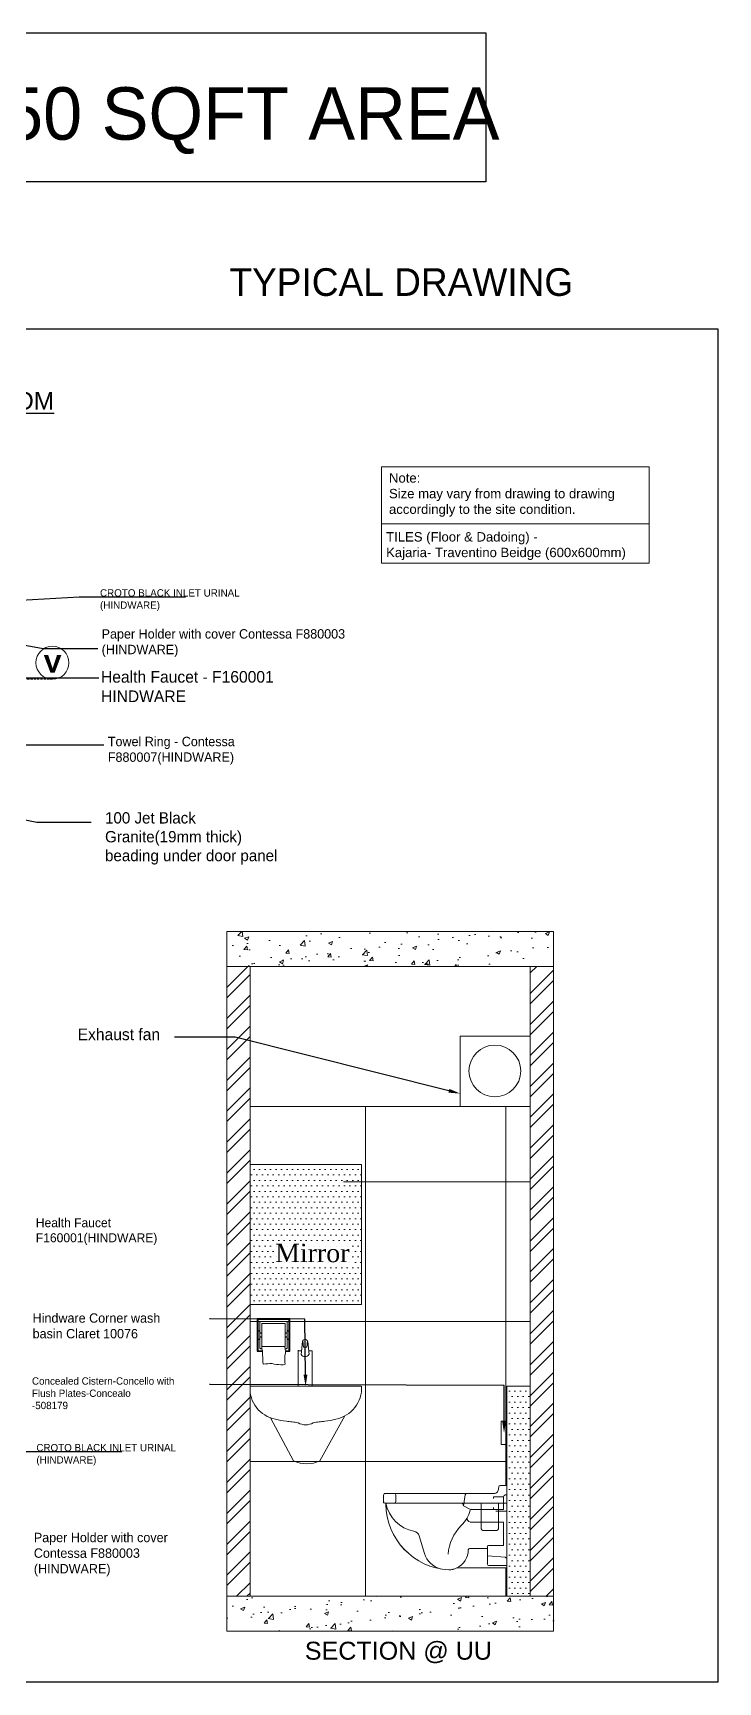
# Model space of a CAD drawing. Header units: millimetres. Extents: x 3470708 to 3477894, y -129130 to -122062.
# Drawn here: x 3474961 to 3477894, y -129130 to -122062 of the extents above; entities that cross this region are included whole.
import ezdxf
from ezdxf import colors
from ezdxf.entities.mleader import LeaderData, LeaderLine
from ezdxf.math import Vec2, Vec3

# ---------------------------------------------------------------- set-up
doc = ezdxf.new("R2010")
doc.units = ezdxf.units.MM
doc.header["$LTSCALE"] = 0.5
doc.header["$MEASUREMENT"] = 0
doc.linetypes.add('HIDDEN', pattern=[0.375, 0.25, -0.125])
for name, color, linetype, lineweight in [('COLUMN', 30, 'Continuous', 35), ('COTAS', 8, 'Continuous', 9), ('hatch', 252, 'Continuous', 9), ('SANITARY', 1, 'Continuous', 20), ('SECTION', 1, 'Continuous', 40), ('TEXT', 7, 'Continuous', 30), ('WALL', 7, 'Continuous', 50)]:
    doc.layers.add(name, color=color, linetype=linetype, lineweight=lineweight)
doc.layers.add('FIX', color=3, linetype='Continuous')
doc.layers.add('Flooring', color=7, linetype='Continuous')
doc.styles.add('1', font='times.ttf')
doc.styles.add('ARIAL', font='eurr____.ttf', dxfattribs={"height": 6})
doc.styles.get("Standard").update_dxf_attribs({"font": 'arial.ttf'})
doc.styles.add('style1', font='arial.ttf')
doc.styles.add('style2', font='courbd.ttf', dxfattribs={"height": 2})
doc.styles.add('style4', font='arial.ttf', dxfattribs={"height": 4})
pattern_1 = [(45, (4069945.93, 1981033.71), (-66.2912607, 66.2912607), []), (45, (4069990.13, 1981033.71), (-66.2912607, 66.2912607), [])]

# ---------------------------------------------------------------- blocks, each defined once
blk = doc.blocks.new('A$C49204E9D')
at = {"layer": 'SANITARY'}
for p, q in [((-20.93, 0), (0, 0)), ((-4.4, 0), (-4.4, -4.42)), ((-1.47, 0), (-1.47, -4.42)), ((-4.13, -4.7), (-1.74, -4.7))]:
    blk.add_line(p, q, dxfattribs=at)
at = {"layer": 'SANITARY', "color": 252}
for p, q in [((-19.02, 1.37), (-19.02, 0.27)), ((-7.14, 1.42), (-7.47, -0.46)), ((-2.31, 1.08), (-0.62, 1.08)), ((-2.31, 1.08), (-2.31, 0.76)), ((-1.89, 0), (0, 0)), ((-0.62, 1.08), (-0.48, 1.29)), ((-0.62, 1.08), (-0.62, -1.08)), ((-0.32, 1.38), (0, 1.38)), ((-7.47, -0.46), (-6.22, -1.1)), ((-6.12, -1.08), (-0.62, -1.08)), ((-2.31, -0.77), (-2.31, -1.08)), ((-1.89, -1.37), (0, -1.37)), ((-15.04, -5.63), (-14.13, -8.67)), ((-6.28, -3.29), (-0.62, -3.29)), ((-0.62, -3.29), (-0.62, -7.28)), ((-3.36, -7.81), (-6.42, -7.81)), ((-3.36, -7.47), (-3.36, -10.45)), ((-3.17, -7.28), (-0.62, -7.28)), ((-3.36, -9.04), (-0.31, -9.3)), ((-3.09, -10.72), (0, -10.72))]:
    blk.add_line(p, q, dxfattribs=at)
at = {"layer": 'SANITARY'}
blk.add_lwpolyline([(0, 3.01), (-1.14, 3.01, 0.36397), (-1.41, 2.79), (-1.53, 2.13, -0.36397), (-2.1, 1.64), (-20.86, 1.64, 0.414214), (-21.13, 1.37), (-21.13, 0.2, 0.414214), (-20.93, 0), (-20.93, 0, -0.410508), (-20.74, -0.19, 0.393335), (-9.98, -11.47, 0.10256), (-8.6, -11.12), (-0.27, -11.12, 0.414214), (0, -10.84)], format="xyb", close=True, dxfattribs=at)
at = {"layer": 'SANITARY', "color": 252}
for centre, radius, start, end in [((-14.79, 1.11), 6.06, 190.6037, 259.1), ((-19.29, 1.37), 0.274, 0, 90), ((-19.29, 0.27), 0.274, 270, 0), ((-7.85, -0.39), 0.391, 350, 90), ((-6.87, 1.37), 0.274, 90, 170), ((-0.32, 1.18), 0.196, 90, 147.1277), ((-11.53, 0.03), 5.37, 313.6838, 346.4669), ((-6.13, -2.61), 0.687, 174.2188, 258.214), ((-6.12, -1.27), 0.196, 90, 166.4669), ((-16.15, -5.99), 1.17, 17.7983, 79.1), ((-2.42, -9.33), 7.69, 134.5622, 175.9873), ((-10.13, -7.96), 3.51, 295.9034, 359.3245), ((-6.42, -8), 0.196, 90, 179.3245), ((-3.17, -7.47), 0.196, 90, 180), ((-10.2, -7.31), 4.16, 199.0782, 252.7377), ((-3.09, -10.45), 0.274, 180, 270), ((-0.51, -9.77), 0.515, 6.2137, 66.8947)]:
    blk.add_arc(centre, radius, start, end, dxfattribs=at)
at = {"layer": 'SANITARY'}
for centre, start, end in [((-4.13, -4.42), 180, 270), ((-1.74, -4.42), 270, 0)]:
    blk.add_arc(centre, 0.274, start, end, dxfattribs=at)
blk = doc.blocks.new('gfhfvd')
for p, q in [((-159610.9915, 2356549.6458), (-159610.9868, 2356549.6458)), ((-159610.9915, 2356549.5994), (-159610.9868, 2356549.5994)), ((-159610.9833, 2356549.6342), (-159610.9717, 2356549.6342)), ((-159610.9717, 2356549.611), (-159610.9833, 2356549.611)), ((-159610.844, 2356549.6342), (-159610.8324, 2356549.6342)), ((-159610.8324, 2356549.611), (-159610.844, 2356549.611)), ((-159610.8289, 2356549.6458), (-159610.8242, 2356549.6458)), ((-159610.8289, 2356549.5994), (-159610.8242, 2356549.5994))]:
    blk.add_line(p, q)
for points in [[(-159610.841, 2356549.5326), (-159610.8179, 2356549.5326), (-159610.8179, 2356549.7126), (-159610.9979, 2356549.7126)], [(-159610.9979, 2356549.7126), (-159610.9979, 2356549.5326), (-159610.9686, 2356549.5326)], [(-159610.8413, 2356549.5355), (-159610.8208, 2356549.5355), (-159610.8208, 2356549.7097), (-159610.9949, 2356549.7097)], [(-159610.9949, 2356549.7097), (-159610.9949, 2356549.5355), (-159610.9688, 2356549.5355)]]:
    blk.add_lwpolyline(points)
for centre, start, end in [((-159610.9915, 2356549.6423), 90, 180), ((-159610.9915, 2356549.6029), 180, 270), ((-159610.9868, 2356549.6423), 0, 90), ((-159610.9868, 2356549.6029), 270, 0), ((-159610.8289, 2356549.6423), 90, 180), ((-159610.8289, 2356549.6029), 180, 270), ((-159610.8242, 2356549.6423), 0, 90), ((-159610.8242, 2356549.6029), 270, 0)]:
    blk.add_arc(centre, 0.00348, start, end)
at = {"layer": 'COTAS'}
for points in [[(-159610.8436, 2356549.5471), (-159610.8382, 2356549.5471, 0.414214), (-159610.8324, 2356549.5529), (-159610.8324, 2356549.6923, 0.414214), (-159610.8382, 2356549.6981), (-159610.9775, 2356549.6981, 0.414214), (-159610.9833, 2356549.6923)], [(-159610.9833, 2356549.6923), (-159610.9833, 2356549.5529, 0.414214), (-159610.9775, 2356549.5471), (-159610.9717, 2356549.5471, 0.414214)]]:
    blk.add_lwpolyline(points, format="xyb", dxfattribs=at)
blk.add_lwpolyline([(-159610.9717, 2356549.6865), (-159610.9717, 2356549.5587), (-159610.844, 2356549.5587), (-159610.844, 2356549.6865)], close=True, dxfattribs=at)
for points in [[(-159610.9717, 2356549.5589), (-159610.9717, 2356549.5469), (-159610.9686, 2356549.5349), (-159610.9686, 2356549.5228), (-159610.9694, 2356549.5108), (-159610.9679, 2356549.4988), (-159610.9671, 2356549.486), (-159610.9664, 2356549.474), (-159610.9657, 2356549.462), (-159610.9649, 2356549.4605)], [(-159610.8432, 2356549.4605), (-159610.8453, 2356549.4725), (-159610.8453, 2356549.4973), (-159610.8447, 2356549.5093), (-159610.8424, 2356549.5214), (-159610.8409, 2356549.5333), (-159610.8432, 2356549.5454), (-159610.8439, 2356549.5484)], [(-159610.8432, 2356549.5469), (-159610.8447, 2356549.5589), (-159610.8439, 2356549.5596)], [(-159610.9649, 2356549.4605), (-159610.9521, 2356549.4634), (-159610.9401, 2356549.4634), (-159610.9281, 2356549.465), (-159610.916, 2356549.4642), (-159610.904, 2356549.462), (-159610.892, 2356549.4597), (-159610.88, 2356549.4589), (-159610.8672, 2356549.4582), (-159610.8552, 2356549.4582), (-159610.8432, 2356549.4605)]]:
    blk.add_lwpolyline(points, dxfattribs=at)
blk = doc.blocks.new('TOILET')
at = {"layer": 'Flooring', "lineweight": 0}
h = blk.add_hatch(dxfattribs=at)
h.set_pattern_fill('_USER', color=253, scale=600, angle=90, style=0, pattern_type=0)
h.set_pattern_definition([(90, (4281585, -531985.9), (-600, 4e-14), [])])
edge = h.paths.add_edge_path()
edge.add_arc((4282431.8, -531785.1), 87.8, 272.48021, 295.90343)
edge.add_line((4282470.1, -531864.1), (4282678.2, -531864.1))
edge.add_arc((4282678.2, -531857.2), 6.85, 270, 360)
edge.add_line((4282685, -531857.2), (4282685, -531510.9))
edge.add_line((4282685, -531510.9), (4282656.5, -531510.9))
edge.add_arc((4282656.5, -531517.7), 6.85, 90, 170)
edge.add_line((4282649.8, -531516.5), (4282646.9, -531533))
edge.add_arc((4282632.4, -531530.4), 14.7, 270, 350, ccw=False)
edge.add_line((4282632.4, -531545.1), (4282163.6, -531545.1))
edge.add_arc((4282163.6, -531552), 6.85, 90, 180)
edge.add_line((4282156.7, -531552), (4282156.7, -531581.3))
edge.add_arc((4282161.6, -531581.3), 4.89, 180, 270.12175)
edge.add_arc((4282161.7, -531591.1), 4.89, 0.70273, 90.12176, ccw=False)
edge.add_arc((4282452.4, -531587.4), 285.9, 180.72624, 266.6117)
h.paths.add_polyline_path([(4281585, -531085.9), (4281985, -531085.9), (4281985, -531235.9), (4281585, -531235.9), (4281585, -531985.9), (4282785, -531985.9), (4282785, -529885.9), (4281585, -529885.9)])
h = blk.add_hatch(dxfattribs=at)
h.set_pattern_fill('_USER', color=253, scale=600, style=0, pattern_type=0)
h.set_pattern_definition([(0, (4281585, -531985.9), (0, 600), [])])
edge = h.paths.add_edge_path()
edge.add_arc((4282431.8, -531785.1), 87.8, 272.48021, 295.90343)
edge.add_line((4282470.1, -531864.1), (4282678.2, -531864.1))
edge.add_arc((4282678.2, -531857.2), 6.85, 270, 360)
edge.add_line((4282685, -531857.2), (4282685, -531510.9))
edge.add_line((4282685, -531510.9), (4282656.5, -531510.9))
edge.add_arc((4282656.5, -531517.7), 6.85, 90, 170)
edge.add_line((4282649.8, -531516.5), (4282646.9, -531533))
edge.add_arc((4282632.4, -531530.4), 14.7, 270, 350, ccw=False)
edge.add_line((4282632.4, -531545.1), (4282163.6, -531545.1))
edge.add_arc((4282163.6, -531552), 6.85, 90, 180)
edge.add_line((4282156.7, -531552), (4282156.7, -531581.3))
edge.add_arc((4282161.6, -531581.3), 4.89, 180, 270.12175)
edge.add_arc((4282161.7, -531591.1), 4.89, 0.70273, 90.12176, ccw=False)
edge.add_arc((4282452.4, -531587.4), 285.9, 180.72624, 266.6117)
h.paths.add_polyline_path([(4281585, -531085.9), (4281985, -531085.9), (4281985, -531235.9), (4281585, -531235.9), (4281585, -531985.9), (4282685, -531985.9), (4282685, -531085.9), (4282785, -531085.9), (4282785, -529885.9), (4281585, -529885.9), (4281585, -530135.9), (4281985, -530135.9), (4281985, -530735.9), (4281585, -530735.9)])
at = {"layer": 'hatch', "lineweight": 0}
h = blk.add_hatch(dxfattribs=at)
h.set_pattern_fill('AR-CONC', color=256, scale=25)
h.set_pattern_definition([(50, (4069945.93, 1980583.71), (179.315046, -15.688034), [18.75, -206.25]), (355, (4069945.93, 1980583.71), (-34.687833, 188.048033), [15, -165]), (100.4514445, (4069960.87, 1980582.4), (144.627212, 172.359998), [15.935048, -175.285528]), (46.1842, (4069945.93, 1980633.7), (266.810333, -41.37982), [28.125, -309.375]), (96.635635, (4069968.17, 1980630.26), (233.665486, 243.52965), [23.902585, -262.92844]), (351.184164, (4069945.93, 1980633.7), (233.665486, 243.52965), [22.5, -247.5]), (21, (4069970.93, 1980621.21), (149.226763, -100.654723), [18.75, -206.25]), (326, (4069970.93, 1980621.21), (60.828833, 181.287511), [15, -165]), (71.451445, (4069983.37, 1980612.82), (210.055594, 80.632788), [15.935047, -175.285528]), (37.5, (4069945.93, 1980583.71), (3.0399638, 83.2234635), [0, -163, 0, -167.5, 0, -165.625]), (7.5, (4069945.93, 1980583.71), (65.7673844, 98.602928), [0, -95.5, 0, -159.25, 0, -63.125]), (327.5, (4069890.18, 1980583.71), (133.455609, -5.638718), [0, -62.5, 0, -195, 0, -258.75]), (317.5, (4069865.18, 1980583.71), (145.7965423, 25.0262456), [0, -81.25, 0, -129.5, 0, -183.75])])
h.paths.add_polyline_path([(4281485, -529135.9), (4282885, -529135.9), (4282885, -529285.9), (4281485, -529285.9)])
h = blk.add_hatch(dxfattribs=at)
h.set_pattern_fill('AR-CONC', color=256, scale=25)
h.set_pattern_definition([(50, (4069945.93, 1981033.71), (179.315046, -15.688034), [18.75, -206.25]), (355, (4069945.93, 1981033.71), (-34.687833, 188.048033), [15, -165]), (100.4514445, (4069960.87, 1981032.4), (144.627212, 172.359998), [15.935048, -175.285528]), (46.1842, (4069945.93, 1981083.7), (266.810333, -41.37982), [28.125, -309.375]), (96.635635, (4069968.17, 1981080.26), (233.665486, 243.52965), [23.902585, -262.92844]), (351.184164, (4069945.93, 1981083.7), (233.665486, 243.52965), [22.5, -247.5]), (21, (4069970.93, 1981071.21), (149.226763, -100.654723), [18.75, -206.25]), (326, (4069970.93, 1981071.21), (60.828833, 181.287511), [15, -165]), (71.451445, (4069983.37, 1981062.82), (210.055594, 80.632788), [15.935047, -175.285528]), (37.5, (4069945.93, 1981033.71), (3.0399638, 83.2234635), [0, -163, 0, -167.5, 0, -165.625]), (7.5, (4069945.93, 1981033.71), (65.7673844, 98.602928), [0, -95.5, 0, -159.25, 0, -63.125]), (327.5, (4069890.18, 1981033.71), (133.455609, -5.638718), [0, -62.5, 0, -195, 0, -258.75]), (317.5, (4069865.18, 1981033.71), (145.7965423, 25.0262456), [0, -81.25, 0, -129.5, 0, -183.75])])
h.paths.add_polyline_path([(4281485, -531985.9), (4282885, -531985.9), (4282885, -532135.9), (4281485, -532135.9)])
at = {"layer": 'WALL', "lineweight": 0, "ltscale": 0.1}
h = blk.add_hatch(dxfattribs=at)
h.set_pattern_fill('ANSI32', color=8, scale=250)
h.set_pattern_definition(pattern_1)
h.paths.add_polyline_path([(4281485, -529285.9), (4281585, -529285.9), (4281585, -531985.9), (4281485, -531985.9)])
h = blk.add_hatch(dxfattribs=at)
h.set_pattern_fill('ANSI32', color=8, scale=250)
h.set_pattern_definition(pattern_1)
h.paths.add_polyline_path([(4282785, -529285.9), (4282885, -529285.9), (4282885, -531985.9), (4282785, -531985.9)])
at = {"layer": 'WALL', "lineweight": 0}
h = blk.add_hatch(dxfattribs=at)
h.set_pattern_fill('DOTS', color=4, scale=375)
h.set_pattern_definition([(0, (2865220.466, -405276.959), (11.71875, 23.4375), [0, -23.4375])])
edge = h.paths.add_edge_path()
edge.add_line((4281985, -530135.9), (4281585, -530134.2))
edge.add_line((4281585, -530134.2), (4281585, -530734.2))
edge.add_line((4281585, -530734.2), (4282062.5, -530735.9))
edge.add_line((4282062.5, -530735.9), (4282062.5, -530135.9))
h.paths.add_polyline_path([(4281661.5, -530430.6), (4281837.6, -530432.4), (4281933.9, -530431.5), (4281699.7, -530431.5)], flags=16)
h = blk.add_hatch(dxfattribs=at)
h.set_pattern_fill('DOTS', color=8, scale=375)
h.set_pattern_definition([(0, (3771470.129, -903946.002), (11.71875, 23.4375), [0, -23.4375])])
h.paths.add_polyline_path([(4282685, -531085.9), (4282785, -531085.9), (4282785, -531985.9), (4282685, -531985.9)])
at = {"color": 7}
blk.add_lwpolyline([(4278282.1, -526554), (4283588.6, -526554), (4283588.6, -532353.3), (4278282.1, -532353.3)], close=True, dxfattribs=at)
at = {"color": 7, "lineweight": 0}
for points in [[(4282147.8, -527145.2), (4283293.7, -527145.2), (4283293.7, -527389.5), (4282147.8, -527389.5)], [(4282147.8, -527389.5), (4283293.8, -527389.5), (4283293.7, -527557.5), (4282147.8, -527557.5)]]:
    blk.add_lwpolyline(points, close=True, dxfattribs=at)
at = {"lineweight": 0, "ltscale": 2}
blk.add_lwpolyline([(4281485, -529285.9), (4281585, -529285.9), (4281585, -531985.9), (4281485, -531985.9)], close=True, dxfattribs=at)
at = {"color": 3, "lineweight": 0}
blk.add_lwpolyline([(4282485, -529885.9), (4282785, -529885.9), (4282785, -529585.4), (4282485, -529585.4)], close=True, dxfattribs=at)
at = {"color": 7, "lineweight": 0, "ltscale": 0.1}
blk.add_lwpolyline([(4281585, -529885.9), (4282785, -529885.9), (4282785, -531985.9), (4281585, -531985.9)], close=True, dxfattribs=at)
at = {"color": 4, "lineweight": 0}
blk.add_lwpolyline([(4281585, -530135.9), (4282062.5, -530135.9), (4282062.5, -530735.9), (4281585, -530735.9)], close=True, dxfattribs=at)
at = {"lineweight": 0, "ltscale": 13}
for points in [[(4281790.9, -530931.6), (4281790.9, -531084)], [(4281850.7, -530933.4), (4281850.7, -531085.9)], [(4281883.4, -531405.2), (4281991.5, -531212.6)], [(4281771.3, -531405.2), (4281672.5, -531220.7)]]:
    blk.add_lwpolyline(points, dxfattribs=at)
at = {"lineweight": 0}
blk.add_lwpolyline([(4282685, -531857.2, -0.414214), (4282678.2, -531864.1), (4282470.1, -531864.1, -0.10256), (4282435.5, -531872.8, -0.393335), (4282166.5, -531591, 0.41113), (4282161.6, -531586.2, -0.414836), (4282156.7, -531581.3), (4282156.7, -531552, -0.414214), (4282163.6, -531545.1), (4282632.4, -531545.1, 0.36397), (4282646.9, -531533), (4282649.8, -531516.5, -0.36397), (4282656.5, -531510.9), (4282685, -531510.9)], format="xyb", close=True, dxfattribs=at)
blk.add_circle((4280738.7, -527984.5), 70.8, dxfattribs=at)
at = {"color": 3, "lineweight": 0}
blk.add_circle((4282633.2, -529734.4), 110.8, dxfattribs=at)
at = {"lineweight": 0, "ltscale": 13}
blk.add_arc((4281827.4, -531285.8), 131.9, 244.86764, 295.13236, dxfattribs=at)
at = {"layer": 'FIX', "color": 18, "lineweight": 0, "true_color": 0x000000}
for p, q in [((4281805.7, -530933.4), (4281790.9, -530933.4)), ((4281809.5, -530893.6), (4281804.1, -530950)), ((4281810.9, -530890.7), (4281813.6, -530917.7)), ((4281827.9, -530917.7), (4281813.6, -530917.7)), ((4281830.6, -530890.8), (4281827.9, -530917.7)), ((4281832, -530893.8), (4281837.4, -530950)), ((4281850.7, -530933.4), (4281835.8, -530933.4)), ((4281585, -531085.9), (4282060.8, -531085.9)), ((4281585, -531085.9), (4282060.8, -531085.9))]:
    blk.add_line(p, q, dxfattribs=at)
for centre, radius, start, end in [((4281820.7, -530897.1), 11.7, 354.80189, 186.56642), ((4281820.7, -530938.7), 20.1, 214.10032, 325.89968), ((4281717.1, -531096), 132.4, 175.61121, 259.76524), ((4281926.6, -531092.7), 136.1, 280.82531, 2.85733), ((4281746.4, -531069.8), 165.2, 251.36787, 267.94728), ((4281781.1, -531045.3), 193.9, 257.88588, 265.37412), ((4281739, -531481.7), 244.6, 77.8953, 83.78423), ((4281822.9, -531182.2), 68.6, 241.66472, 298.33528), ((4281906.7, -531481.7), 244.6, 96.21577, 102.1047), ((4281864.6, -531045.3), 193.9, 274.62588, 282.11412), ((4281899.4, -531069.8), 165.2, 272.05272, 288.63213)]:
    blk.add_arc(centre, radius, start, end, dxfattribs=at)
at = {"layer": 'hatch', "lineweight": 0}
for points in [[(4281485, -529135.9), (4282885, -529135.9), (4282885, -529285.9), (4281485, -529285.9)], [(4281485, -531985.9), (4282885, -531985.9), (4282885, -532135.9), (4281485, -532135.9)]]:
    blk.add_lwpolyline(points, close=True, dxfattribs=at)
at = {"layer": 'SANITARY', "lineweight": 0}
blk.add_lwpolyline([(4282660, -531235.9), (4282685, -531235.9), (4282685, -531335.9), (4282660, -531335.9)], close=True, dxfattribs=at)
at = {"layer": 'SECTION', "color": 0, "linetype": 'HIDDEN', "lineweight": 0, "ltscale": 75}
blk.add_line((4280738.7, -528055.3), (4278406, -528055.3), dxfattribs=at)
at = {"layer": 'WALL', "color": 8, "lineweight": 0, "ltscale": 0.1}
blk.add_lwpolyline([(4282785, -529285.9), (4282885, -529285.9), (4282885, -531985.9), (4282785, -531985.9)], close=True, dxfattribs=at)
at = {"layer": 'WALL', "color": 8, "lineweight": 0}
blk.add_lwpolyline([(4282685, -531085.9), (4282785, -531085.9), (4282785, -531985.9), (4282685, -531985.9)], close=True, dxfattribs=at)
at = {"color": 7, "xscale": 772.9468607073208, "yscale": 772.9468607073208, "zscale": 772.9468607073208}
blk.add_blockref('gfhfvd', (127652435.6, -1822018499.2), dxfattribs=at)
at = {"layer": 'WALL', "lineweight": 0, "ltscale": 0.08, "xscale": 24.99995495299835, "yscale": 24.99995495299835, "zscale": 24.99995495299835}
blk.add_blockref('A$C49204E9D', (4282685, -531586.2), dxfattribs=at)
at = {"color": 7, "attachment_point": 1, "style": 'ARIAL'}
for s, insert, char_height, width in [('CROTO BLACK INLET URINAL\\P(HINDWARE)', (4280942.5, -527669.6), 31.434, 656.89), ('Paper Holder with cover Contessa F880003 (HINDWARE)', (4280949.4, -527840.8), 40.191, 1113.837), ('        {\\H1.24406x;    \\PHealth Faucet - F160001\\PHINDWARE}', (4280946.7, -527936.7), 40.191, 1113.837), ('Towel Ring - Contessa F880007(HINDWARE)', (4280975.9, -528302.1), 40.191, 839.887), ('{\\H1.24406x;100 Jet Black Granite(19mm thick) beading under door panel}', (4280964, -528625.3), 38.926, 813.443), ('        {\\H1.24406x;   Exhaust fan}', (4280671.5, -529552.3), 40.191, 839.887), ('        {\\H1.24406x;    \\PHealth Faucet F160001(HINDWARE)}', (4280667.6, -530300.9), 31.095, 442.134), ('Hindware Corner wash \\Pbasin Claret 10076', (4280653.9, -530773.1), 40.191, 839.887), ('Concealed Cistern-Concello with Flush Plates-Concealo\\P-508179', (4280651.1, -531047.4), 31.434, 656.89), ('CROTO BLACK INLET URINAL\\P(HINDWARE)', (4280669.9, -531333.1), 31.434, 656.89), ('Paper Holder with cover Contessa F880003 (HINDWARE)', (4280659.1, -531713.7), 40.191, 779.596)]:
    blk.add_mtext(s, dxfattribs=dict(at, insert=insert, char_height=char_height, width=width))
at = {"lineweight": 0, "ltscale": 2, "insert": (4281692.6, -530474.8), "char_height": 157.957, "width": 754.432, "attachment_point": 1, "style": '1'}
blk.add_mtext('{\\H0.5x;Mirror}', dxfattribs=at)
at = {"layer": 'COLUMN', "color": 8, "lineweight": 0, "insert": (4281819.5, -532180.7), "char_height": 76.895, "width": 3599.008, "attachment_point": 1, "rotation": 0.00002, "line_spacing_factor": 1.043478, "style": 'style4'}
blk.add_mtext('\\pi-230.68549,l230.68549,t230.68549;{\\C7;SECTION @ UU}', dxfattribs=at)
at = {"layer": 'TEXT', "ltscale": 0.05, "insert": (4278644.9, -526824.4), "char_height": 75, "width": 2178.598, "attachment_point": 1, "style": 'style1'}
blk.add_mtext('{\\LTYPICAL DRAWING DETAIL - WASHROOM}', dxfattribs=at)
at = {"layer": 'TEXT', "lineweight": 0, "ltscale": 0.05, "insert": (4282139.7, -527172.5), "char_height": 40.191, "width": 1331.648, "attachment_point": 1, "style": 'style1'}
blk.add_mtext('\\pi-120.57325,l160.76433,t160.76433;{\\C1;Note: \\PSize may vary from drawing to drawing\\Paccordingly to the site condition. }', dxfattribs=at)
at = {"layer": 'TEXT', "color": 1, "lineweight": 0, "ltscale": 0.05, "insert": (4281980.4, -527424.9), "char_height": 40.191, "width": 1757.707, "attachment_point": 1, "style": 'style1'}
blk.add_mtext('            TILES (Floor & Dadoing) -\\P            Kajaria- Traventino Beidge (600x600mm)', dxfattribs=at)
at = {"layer": 'TEXT', "color": 1, "lineweight": 0, "insert": (4280701.7, -527952), "char_height": 75, "width": 755.339, "attachment_point": 1, "style": 'style2'}
blk.add_mtext('V', dxfattribs=at)
at = {"color": 30, "true_color": 0xf26722}
ml = blk.add_multileader_mtext('Standard', dxfattribs=at)
ml.set_content('', color=(242, 103, 34))
ml.set_leader_properties()
ml.build(insert=Vec2(0, 0))
ml.multileader.update_dxf_attribs({"text_right_attachment_type": 6, "dogleg_length": 0.36, "arrow_head_size": 50})
ctx = ml.context
ctx.base_point, ctx.char_height, ctx.arrow_head_size, ctx.landing_gap_size, ctx.plane_origin = Vec3(4280937.7, -528048.9), 4.5, 50, 2.25, Vec3(4279688.2, -528054.6)
ctx.right_attachment = 6
notes = []
notes.append((ctx, [(0, (1, 1, 0), (4279168.7, -528048.9), (1, 0), 1769, [(0, [(4279072.6, -527727.4)], 0, [])])]))
ctx.mtext.insert, ctx.mtext.flow_direction = Vec3(4280939.9, -528046.6), 5
ml = blk.add_multileader_mtext('Standard', dxfattribs=at)
ml.set_content('', color=(242, 103, 34))
ml.set_leader_properties()
ml.build(insert=Vec2(0, 0))
ml.multileader.update_dxf_attribs({"text_right_attachment_type": 6, "dogleg_length": 0.36, "arrow_head_size": 50})
ctx = ml.context
ctx.base_point, ctx.char_height, ctx.arrow_head_size, ctx.landing_gap_size, ctx.plane_origin = Vec3(4280932.6, -527923.6), 4.5, 50, 2.25, Vec3(4279688.2, -527972.4)
ctx.right_attachment = 6
notes.append((ctx, [(0, (1, 1, 0), (4280698.7, -527923.6), (1, 0), 233.9, [(0, [(4279740.4, -527746.7)], 0, [])])]))
ctx.mtext.insert, ctx.mtext.flow_direction = Vec3(4280934.9, -527921.4), 5
ml = blk.add_multileader_mtext('Standard', dxfattribs=at)
ml.set_content('', color=(242, 103, 34))
ml.set_leader_properties()
ml.build(insert=Vec2(0, 0))
ml.multileader.update_dxf_attribs({"text_right_attachment_type": 6, "dogleg_length": 0.36, "arrow_head_size": 50})
ctx = ml.context
ctx.base_point, ctx.char_height, ctx.arrow_head_size, ctx.landing_gap_size, ctx.plane_origin = Vec3(4281307.8, -527701.9), 4.5, 50, 2.25, Vec3(4279688.2, -527182.5)
ctx.right_attachment = 6
notes.append((ctx, [(0, (1, 1, 0), (4280853.4, -527701.9), (1, 0), 454.5, [(0, [(4280197.2, -527739.5)], 0, [])])]))
ctx.mtext.insert, ctx.mtext.flow_direction = Vec3(4281310.1, -527699.7), 5
ml = blk.add_multileader_mtext('Standard', dxfattribs=at)
ml.set_content('', color=(242, 103, 34))
ml.set_leader_properties()
ml.build(insert=Vec2(0, 0))
ml.multileader.update_dxf_attribs({"text_right_attachment_type": 6, "dogleg_length": 0.36, "arrow_head_size": 50})
ctx = ml.context
ctx.base_point, ctx.char_height, ctx.arrow_head_size, ctx.landing_gap_size, ctx.plane_origin = Vec3(4280958.6, -528336.3), 4.5, 50, 2.25, Vec3(4279688.2, -528313.5)
ctx.right_attachment = 6
notes.append((ctx, [(0, (1, 1, 0), (4279038.9, -528336.3), (1, 0), 1919.8, [(0, [(4278817.9, -528084.9)], 0, [])])]))
ctx.mtext.insert, ctx.mtext.flow_direction = Vec3(4280960.9, -528334.1), 5
ml = blk.add_multileader_mtext('Standard', dxfattribs=at)
ml.set_content('', color=(242, 103, 34))
ml.set_leader_properties()
ml.build(insert=Vec2(0, 0))
ml.multileader.update_dxf_attribs({"text_right_attachment_type": 6, "dogleg_length": 0.36, "arrow_head_size": 50})
ctx = ml.context
ctx.base_point, ctx.char_height, ctx.arrow_head_size, ctx.landing_gap_size, ctx.plane_origin = Vec3(4280905, -528668.6), 4.5, 50, 2.25, Vec3(4279695.2, -528618.8)
ctx.right_attachment = 6
notes.append((ctx, [(0, (1, 1, 0), (4280671.9, -528668.6), (1, 0), 233.1, [(0, [(4280523.8, -528636.8)], 0, [])])]))
ctx.mtext.insert, ctx.mtext.flow_direction = Vec3(4280907.3, -528666.4), 5
ml = blk.add_multileader_mtext('Standard', dxfattribs=at)
ml.set_content('', color=(242, 103, 34))
ml.set_leader_properties()
ml.build(insert=Vec2(0, 0))
ml.multileader.update_dxf_attribs({"text_right_attachment_type": 6, "dogleg_length": 0.36, "arrow_head_size": 50})
ctx = ml.context
ctx.base_point, ctx.char_height, ctx.arrow_head_size, ctx.landing_gap_size, ctx.plane_origin = Vec3(4281259.4, -529587.2), 4.5, 50, 2.25, Vec3(4281509.7, -529539.6)
ctx.right_attachment, ctx.text_align_type = 6, 2
notes.append((ctx, [(0, (1, 1, 0), (4281521.2, -529589.5), (-1, 0), 257.3, [(0, [(4282485, -529831.3)], 0, [])])]))
ctx.mtext.insert, ctx.mtext.alignment, ctx.mtext.flow_direction = Vec3(4281261.6, -529585), 3, 5
ml = blk.add_multileader_mtext('Standard', dxfattribs=at)
ml.set_content('', color=(242, 103, 34))
ml.set_leader_properties()
ml.build(insert=Vec2(0, 0))
ml.multileader.update_dxf_attribs({"text_right_attachment_type": 6, "dogleg_length": 0.36, "arrow_head_size": 50})
ctx = ml.context
ctx.base_point, ctx.char_height, ctx.arrow_head_size, ctx.landing_gap_size, ctx.plane_origin, ctx.plane_x_axis, ctx.plane_y_axis = Vec3(4281409.5, -530795), 4.5, 50, 2.25, Vec3(4280737.8, -530741), Vec3(0.999994, -0.003459), Vec3(0.003459, 0.999994)
ctx.right_attachment, ctx.text_align_type = 6, 2
notes.append((ctx, [(0, (1, 1, 0), (4281819.4, -530798.6), (-0.999994, 0.003459), 405.4, [(0, [(4281822.9, -531085.9)], 0, [])])]))
ctx.mtext.insert, ctx.mtext.text_direction, ctx.mtext.rotation, ctx.mtext.alignment, ctx.mtext.flow_direction = Vec3(4281411.8, -530792.7), Vec3(0.999994, -0.003459), 6.279727, 3, 5
ml = blk.add_multileader_mtext('Standard', dxfattribs=at)
ml.set_content('', color=(242, 103, 34))
ml.set_leader_properties()
ml.build(insert=Vec2(0, 0))
ml.multileader.update_dxf_attribs({"text_right_attachment_type": 6, "dogleg_length": 0.36, "arrow_head_size": 50})
ctx = ml.context
ctx.base_point, ctx.char_height, ctx.arrow_head_size, ctx.landing_gap_size, ctx.plane_origin, ctx.plane_x_axis, ctx.plane_y_axis = Vec3(4281409.5, -531075.3), 4.5, 50, 2.25, Vec3(4280751.7, -531024.3), Vec3(0.999994, -0.003459), Vec3(0.003459, 0.999994)
ctx.right_attachment, ctx.text_align_type = 6, 2
notes.append((ctx, [(0, (1, 1, 0), (4282673.3, -531081.9), (-0.999994, 0.003459), 1259.3, [(0, [(4282672.5, -531285.9)], 0, [])])]))
ctx.mtext.insert, ctx.mtext.text_direction, ctx.mtext.rotation, ctx.mtext.alignment, ctx.mtext.flow_direction = Vec3(4281411.8, -531073), Vec3(0.999994, -0.003459), 6.279727, 3, 5
ml = blk.add_multileader_mtext('Standard', dxfattribs=at)
ml.set_content('', color=(242, 103, 34))
ml.set_leader_properties()
ml.build(insert=Vec2(0, 0))
ml.multileader.update_dxf_attribs({"text_right_attachment_type": 6, "dogleg_length": 0.36, "arrow_head_size": 50})
ctx = ml.context
ctx.base_point, ctx.char_height, ctx.arrow_head_size, ctx.landing_gap_size, ctx.plane_origin = Vec3(4281035.3, -531365.4), 4.5, 50, 2.25, Vec3(4279688.2, -530846.1)
ctx.right_attachment = 6
notes.append((ctx, [(0, (1, 1, 0), (4280580.8, -531365.4), (1, 0), 454.5, [(0, [(4280197.2, -531403)], 0, [])])]))
ctx.mtext.insert, ctx.mtext.flow_direction = Vec3(4281037.5, -531363.2), 5
for ctx, leaders in notes:
    for number, flags, end, landing, length, lines in leaders:
        leader = LeaderData()
        leader.index, (leader.has_last_leader_line, leader.has_dogleg_vector, leader.attachment_direction) = number, flags
        leader.last_leader_point, leader.dogleg_vector, leader.dogleg_length = Vec3(end), Vec3(landing), length
        for number, points, colour, breaks in lines:
            line = LeaderLine()
            line.index, line.vertices, line.color, line.breaks = number, Vec3.list(points), colors.encode_raw_color(colour), breaks
            leader.lines.append(line)
        ctx.leaders.append(leader)

msp = doc.modelspace()

# ---------------------------------------------------------------- linework, layer by layer
at = {"ltscale": 0.5}
msp.add_lwpolyline([(3470710, -122062.2), (3476900.5, -122062.2), (3476900.5, -122700.7), (3470710, -122700.7)], close=True, dxfattribs=at)

# ---------------------------------------------------------------- block references
at = {"color": 7}
msp.add_blockref('TOILET', (-805694.6, 403223.3), dxfattribs=at)

# ---------------------------------------------------------------- texts
at = {"layer": 'TEXT', "color": 0, "attachment_point": 3, "style": 'ARIAL'}
for s, width, gutter_width, insert, char_height in [('{\\fBahnschrift SemiLight|b0|i0|c0|p34;STORES BETWEEN 500 TO 850 SQFT AREA}', 6327, 2109.1, (3476958.5, -122294.8, 889), 224.79), ('{\\fBahnschrift SemiLight|b0|i0|c0|p34;TYPICAL DRAWING}', 3339, 1113.1, (3477274, -123070.4, 889), 118.63)]:
    msp.add_mtext_dynamic_manual_height_columns(s, width=width, gutter_width=gutter_width, heights=[0], dxfattribs=dict(at, insert=insert, char_height=char_height))

doc.saveas('drawing.dxf')
